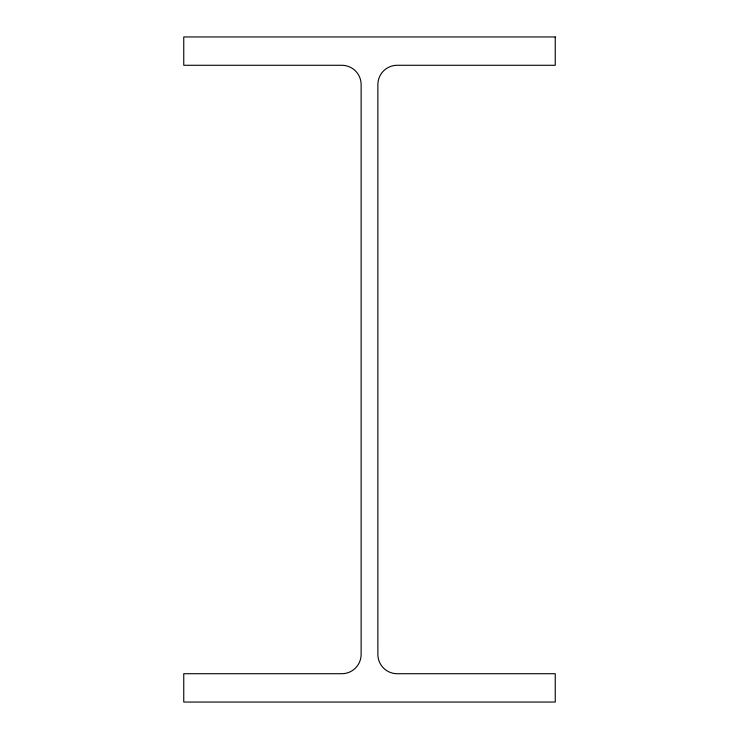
<?xml version="1.0" encoding="UTF-8"?>
<svg xmlns="http://www.w3.org/2000/svg" width="739" height="739" viewBox="0 0 739 739"><rect width="100%" height="100%" fill="white"/><g stroke="black" fill="none" stroke-linecap="round" stroke-linejoin="round"><path stroke-width="1.11" d="M555.248 36.95L183.752 36.95L183.752 65.281L341.815 65.281A19.316 19.316 0 0 1 361.131 84.597L361.131 654.403A19.316 19.316 0 0 1 341.815 673.719L183.752 673.719L183.752 702.05L555.248 702.05L555.248 673.719L397.185 673.719A19.316 19.316 0 0 1 377.869 654.403L377.869 84.597A19.316 19.316 0 0 1 397.185 65.281L555.248 65.281L555.248 36.95"/></g></svg>
